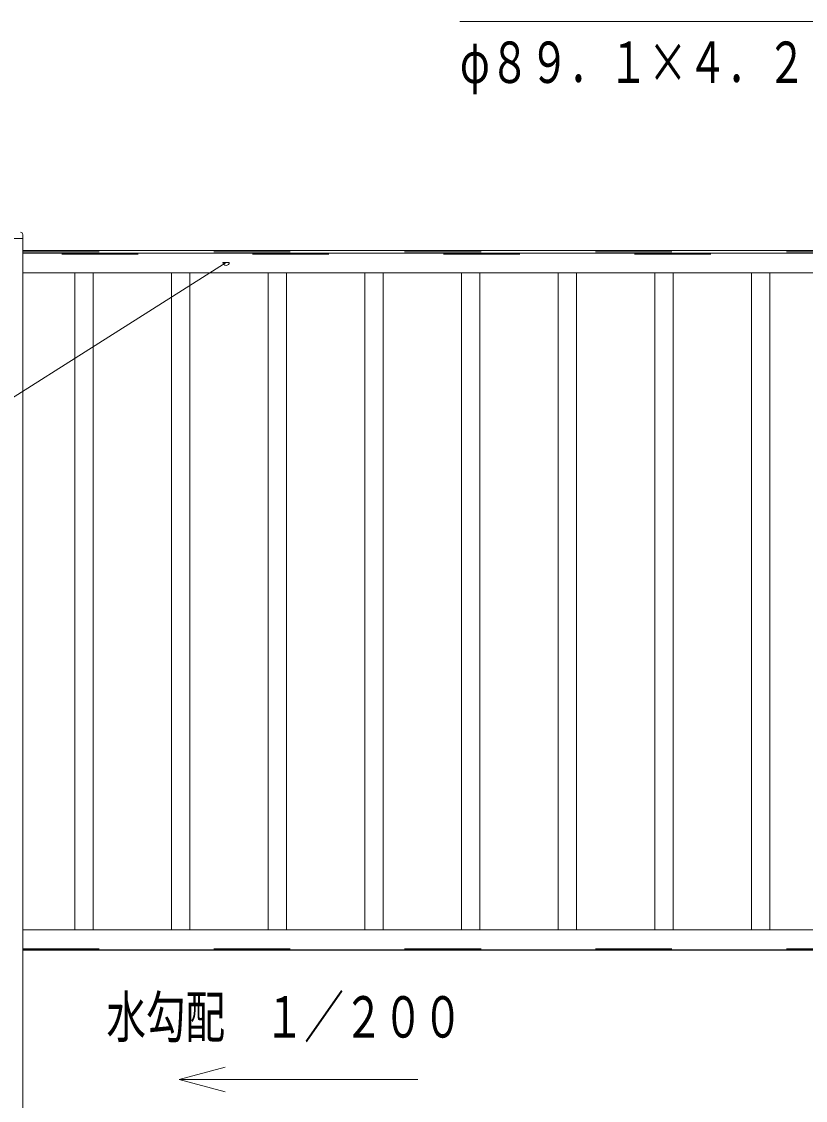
# Model space of a CAD drawing. Units: millimetres, scale not verified. Extents: x -26655 to 26659, y -10500 to 10500.
# Drawn here: x 17970 to 20433, y 1197 to 4590 of the extents above; entities that cross this region are included whole.
import ezdxf
from ezdxf.enums import TextEntityAlignment as Align

# ---------------------------------------------------------------- set-up
doc = ezdxf.new("R2010")
doc.units = ezdxf.units.MM
doc.header["$LTSCALE"] = 60
doc.linetypes.add('USER2', pattern=[10, 4, -6])
for name, color, linetype, lineweight in [('0-6_2-02BOLD', 7, 'Continuous', 18), ('0-7_2-12HIDDEN', 3, 'USER2', 18), ('0-9_2-42THIN', 4, 'Continuous', 18), ('0-A_2-52DIM', 3, 'Continuous', 18)]:
    doc.layers.add(name, color=color, linetype=linetype, lineweight=lineweight)
doc.styles.add('ＭＳ ゴシック', font='')
doc.styles.get('ＭＳ ゴシック').set_extended_font_data('MS Gothic')

msp = doc.modelspace()

# ---------------------------------------------------------------- linework, layer by layer
at = {"layer": '0-6_2-02BOLD'}
for p, q in [((17751.04, 3907.43), (17973.79, 3907.43)), ((17973.79, 3869.93), (21336.04, 3869.93)), ((21336.04, 3861.93), (17973.79, 3861.93)), ((17973.79, 3799.43), (21336.04, 3799.43)), ((21336.04, 1733.43), (17973.79, 1733.43)), ((17973.79, 1670.93), (21336.04, 1670.93)), ((21336.04, 1669.93), (17973.79, 1669.93))]:
    msp.add_line(p, q, dxfattribs=at)
msp.add_lwpolyline([(17973.79, 3919.93), (17973.79, 469.93), (17750.97, 469.93)], dxfattribs=at)
msp.add_arc((17966.29, 3919.93), 7.5, 0, 90, dxfattribs=at)
at = {"layer": '0-7_2-12HIDDEN'}
for p, q in [((17973.79, 3865.93), (21336.04, 3865.93)), ((21336.04, 3858.93), (17973.79, 3858.93)), ((17973.79, 1673.93), (21336.04, 1673.93))]:
    msp.add_line(p, q, dxfattribs=at)
at = {"layer": '0-9_2-42THIN'}
for p, q in [((18137.41, 1733.43), (18137.41, 3799.43)), ((18194.91, 3799.43), (18194.91, 1733.43)), ((18441.16, 1733.43), (18441.16, 3799.43)), ((18498.66, 3799.43), (18498.66, 1733.43)), ((18744.91, 1733.43), (18744.91, 3799.43)), ((18802.41, 3799.43), (18802.41, 1733.43)), ((19048.66, 1733.43), (19048.66, 3799.43)), ((19106.16, 3799.43), (19106.16, 1733.43)), ((19352.41, 1733.43), (19352.41, 3799.43)), ((19409.91, 3799.43), (19409.91, 1733.43)), ((19656.16, 1733.43), (19656.16, 3799.43)), ((19713.67, 3799.43), (19713.67, 1733.43)), ((19959.91, 1733.43), (19959.91, 3799.43)), ((20017.42, 3799.43), (20017.42, 1733.43)), ((20263.66, 1733.43), (20263.66, 3799.43)), ((20321.17, 3799.43), (20321.17, 1733.43))]:
    msp.add_line(p, q, dxfattribs=at)
at = {"layer": '0-A_2-52DIM'}
for p, q in [((18622.69, 3832.55), (18602.69, 3832.55)), ((18465.09, 1262.63), (18609.98, 1223.81))]:
    msp.add_line(p, q, dxfattribs=at)
for points in [[(21360.86, 4137.53), (20747.42, 4589.93), (19347.42, 4589.93)], [(18612.69, 3832.55), (17494.38, 3123.03), (16244.38, 3123.03)], [(18609.98, 1301.46), (18465.09, 1262.63), (19215.09, 1262.63)]]:
    msp.add_lwpolyline(points, dxfattribs=at)
msp.add_arc((18612.69, 3832.55), 10, 180, 0, dxfattribs=at)

# ---------------------------------------------------------------- texts
at = {"layer": '0-A_2-52DIM', "color": 7, "style": 'ＭＳ ゴシック', "width": 0.7}
for s, p in [('φ８９．１×４．２', (19347.42, 4357.69)), ('水勾配\u3000１／２００', (18236.63, 1355.4))]:
    msp.add_text(s, height=130.2, dxfattribs=at).set_placement(p, align=Align.BOTTOM_LEFT)

doc.saveas('drawing.dxf')
